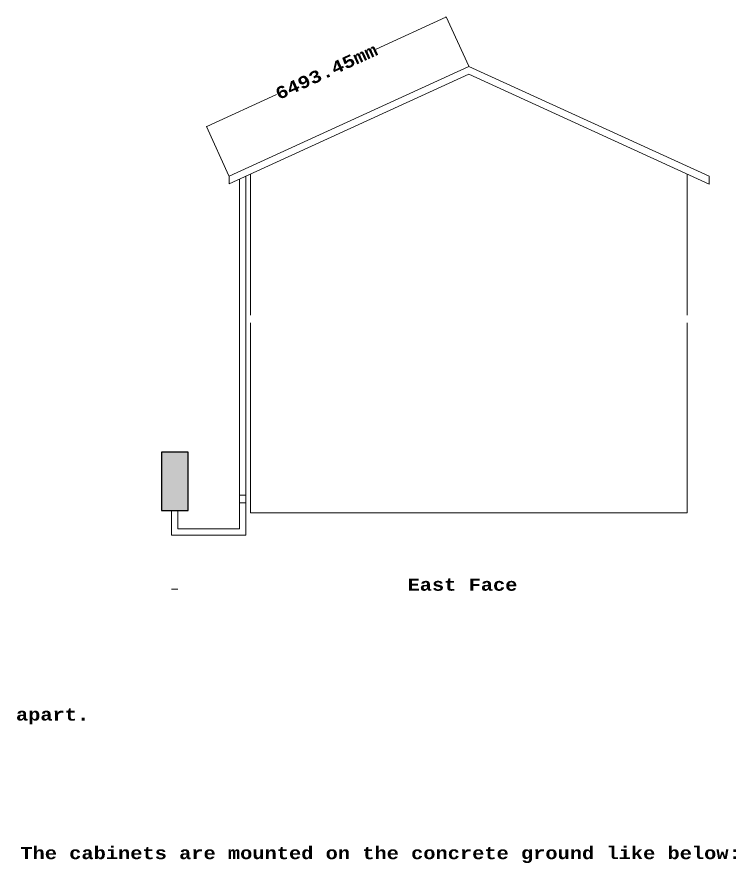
# Model space of a CAD drawing. Header units: millimetres. Extents: x -2681 to 38483, y -18874 to 13786.
# Drawn here: x 20775 to 38483, y -8580 to 12256 of the extents above; entities that cross this region are included whole.
import ezdxf

# ---------------------------------------------------------------- set-up
doc = ezdxf.new("R2010")
doc.units = ezdxf.units.MM
doc.header["$MEASUREMENT"] = 0
doc.layers.get('0').update_dxf_attribs({"lineweight": 20})
doc.layers.add('dimension', color=21, linetype='Continuous')
doc.layers.add('tube', color=21, linetype='Continuous')
doc.styles.get("Standard").update_dxf_attribs({"font": 'courbd.ttf', "height": 300})
doc.dimstyles.get("Standard").update_dxf_attribs({"dimtxt": 30, "dimasz": 8, "dimexe": 2.18, "dimexo": 2.063, "dimgap": 0.09, "dimtad": 0, "dimzin": 0, "dimdsep": 46, "dimtxsty": 'Standard', "dimblk": 'CLOSEDBLANK', "dimcen": 0.09, "dimclrt": 256, "dimadec": 0, "dimazin": 0, "dimtfac": 1, "dimtofl": 0, "dimtmove": 0, "dimatfit": 3, "dimldrblk": 'CLOSEDBLANK', "dimfxl": 1, "dimtolj": 1, "dimtzin": 0, "dimlwd": 13, "dimlwe": 13, "dimarcsym": 0})

# ---------------------------------------------------------------- blocks, each defined once
blk = doc.blocks.new('_ClosedBlank')
at = {"color": 0, "linetype": 'ByBlock', "lineweight": -2}
for p, q in [((-1, 0.2), (0, 0)), ((-1, 0.2), (-1, -0.2)), ((0, 0), (-1, -0.2))]:
    blk.add_line(p, q, dxfattribs=at)
blk = doc.blocks.new('*D9')
at = {"layer": 'Defpoints', "color": 0, "transparency": 16777216}
for p in [(31346, 12254), (31902, 11038), (25997, 8338)]:
    blk.add_point(p, dxfattribs=at)
at = {"layer": 'dimension', "color": 0, "lineweight": 13, "transparency": 16777216}
for p, q in [((31339, 12251), (29619, 11464)), ((31901, 11040), (31345, 12256)), ((25448, 9556), (27168, 10343)), ((25996, 8339), (25440, 9555))]:
    blk.add_line(p, q, dxfattribs=at)
at = {"layer": 'dimension', "color": 0, "lineweight": 13, "transparency": 16777216, "xscale": 8, "yscale": 8, "zscale": 8}
for p, rotation in [((31346, 12254), 24.57955104468636), ((25441, 9553), 204.5795510446864)]:
    blk.add_blockref('_ClosedBlank', p, dxfattribs=dict(at, rotation=rotation))
at = {"layer": 'dimension', "transparency": 16777216, "insert": (28394, 10903), "char_height": 300, "attachment_point": 5, "rotation": 24.5796}
blk.add_mtext('\\A1;6493.45mm', dxfattribs=at)

msp = doc.modelspace()

# ---------------------------------------------------------------- hatches: boundary and pattern name
at = {"lineweight": 20}
h = msp.add_hatch(dxfattribs=at)
h.set_pattern_fill('ANSI31', color=1)
h.paths.add_polyline_path([(24991.287, 1540.416), (24337.237, 1540.416), (24337.237, 98.966), (24991.287, 98.966)])

# ---------------------------------------------------------------- linework, layer by layer
for p, q in [((25997, 8337.51), (31902.041, 11038.5)), ((25997, 8144.017), (31902.041, 10845.007)), ((37820.373, 8331.43), (31902.041, 11038.5)), ((37820.373, 8137.937), (31902.041, 10845.007)), ((25997, 8337.51), (25997, 8144.017)), ((26527.041, 8386.46), (26527.041, 4915.446)), ((37277.041, 4915.446), (37277.041, 8386.46)), ((37820.373, 8137.937), (37820.373, 8331.43)), ((26527.041, 4721.953), (26527.041, 47.96)), ((37277.041, 47.96), (37277.041, 4721.953)), ((26527.041, 47.96), (37277.041, 47.96))]:
    msp.add_line(p, q)
at = {"color": 1, "lineweight": 30}
msp.add_lwpolyline([(24337.237, 98.966), (24991.287, 98.966), (24991.287, 1540.416), (24337.237, 1540.416)], close=True, dxfattribs=at)
at = {"layer": 'tube', "lineweight": 20}
for points in [[(26257.021, -346.192), (26257.021, 8262.952)], [(26412.021, 8333.849), (26412.021, -504.192)], [(24583.5, -504.192), (24583.5, 98.966)], [(24735, 98.966), (24735, -346.192)], [(24735, -346.192), (26257.021, -346.192)], [(26412.021, -504.192), (24583.5, -504.192)], [(24735, -1831.5), (24583.5, -1831.5)]]:
    msp.add_lwpolyline(points, dxfattribs=at)
msp.add_lwpolyline([(26257.021, 476), (26412.021, 476), (26412.021, 289), (26257.021, 289)], close=True, dxfattribs=at)

# ---------------------------------------------------------------- texts
at = {"lineweight": 20}
msp.add_text('East Face', height=300, dxfattribs=at).set_placement((30393, -1874.17))
at = {"layer": 'dimension', "color": 1, "lineweight": 20}
for s, p in [('The two cabinets need to be 3 feet apart.', (10228.015, -5071.542)), ('The cabinets are mounted on the concrete ground like below:', (20859.544, -8483.791))]:
    msp.add_text(s, height=300, dxfattribs=at).set_placement(p)

# ---------------------------------------------------------------- dimensions: what is measured, and where the dimension line sits
at = {"layer": 'dimension'}
dim = msp.add_aligned_dim(p1=(25997, 8337.51), p2=(31902.041, 11038.5), distance=1336.484, dimstyle='Standard', override={"dimpost": 'mm'}, dxfattribs=at)
dim.commit()
dim.dimension.update_dxf_attribs({"geometry": '*D9', "text_midpoint": (28393.601, 10903.383)})

doc.saveas('drawing.dxf')
